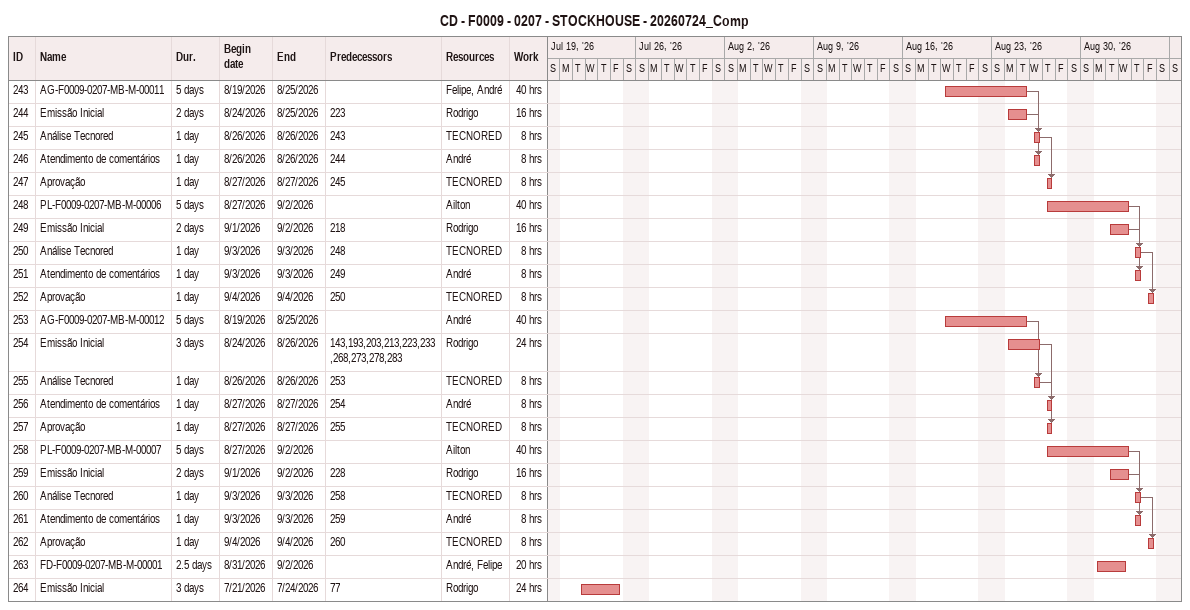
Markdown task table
CD - F0009 - 0207 - STOCKHOUSE - 20260724_Comp

| ID | Task | Duration | Start | Finish | Predecessors | Resources | Work (h) |
|---|---|---|---|---|---|---|---|
| 243 | AG-F0009-0207-MB-M-00011 | 5d | 2026-08-19 | 2026-08-25 |  | Felipe, André | 40 |
| 244 | Emissão Inicial | 2d | 2026-08-24 | 2026-08-25 | 223 | Rodrigo | 16 |
| 245 | Análise Tecnored | 1d | 2026-08-26 | 2026-08-26 | 243 | TECNORED | 8 |
| 246 | Atendimento de comentários | 1d | 2026-08-26 | 2026-08-26 | 244 | André | 8 |
| 247 | Aprovação | 1d | 2026-08-27 | 2026-08-27 | 245 | TECNORED | 8 |
| 248 | PL-F0009-0207-MB-M-00006 | 5d | 2026-08-27 | 2026-09-02 |  | Ailton | 40 |
| 249 | Emissão Inicial | 2d | 2026-09-01 | 2026-09-02 | 218 | Rodrigo | 16 |
| 250 | Análise Tecnored | 1d | 2026-09-03 | 2026-09-03 | 248 | TECNORED | 8 |
| 251 | Atendimento de comentários | 1d | 2026-09-03 | 2026-09-03 | 249 | André | 8 |
| 252 | Aprovação | 1d | 2026-09-04 | 2026-09-04 | 250 | TECNORED | 8 |
| 253 | AG-F0009-0207-MB-M-00012 | 5d | 2026-08-19 | 2026-08-25 |  | André | 40 |
| 254 | Emissão Inicial | 3d | 2026-08-24 | 2026-08-26 | 143, 193, 203, 213, 223, 233, 268, 273, 278, 283 | Rodrigo | 24 |
| 255 | Análise Tecnored | 1d | 2026-08-26 | 2026-08-26 | 253 | TECNORED | 8 |
| 256 | Atendimento de comentários | 1d | 2026-08-27 | 2026-08-27 | 254 | André | 8 |
| 257 | Aprovação | 1d | 2026-08-27 | 2026-08-27 | 255 | TECNORED | 8 |
| 258 | PL-F0009-0207-MB-M-00007 | 5d | 2026-08-27 | 2026-09-02 |  | Ailton | 40 |
| 259 | Emissão Inicial | 2d | 2026-09-01 | 2026-09-02 | 228 | Rodrigo | 16 |
| 260 | Análise Tecnored | 1d | 2026-09-03 | 2026-09-03 | 258 | TECNORED | 8 |
| 261 | Atendimento de comentários | 1d | 2026-09-03 | 2026-09-03 | 259 | André | 8 |
| 262 | Aprovação | 1d | 2026-09-04 | 2026-09-04 | 260 | TECNORED | 8 |
| 263 | FD-F0009-0207-MB-M-00001 | 2.5d | 2026-08-31 | 2026-09-02 |  | André, Felipe | 20 |
| 264 | Emissão Inicial | 3d | 2026-07-21 | 2026-07-24 | 77 | Rodrigo | 24 |
